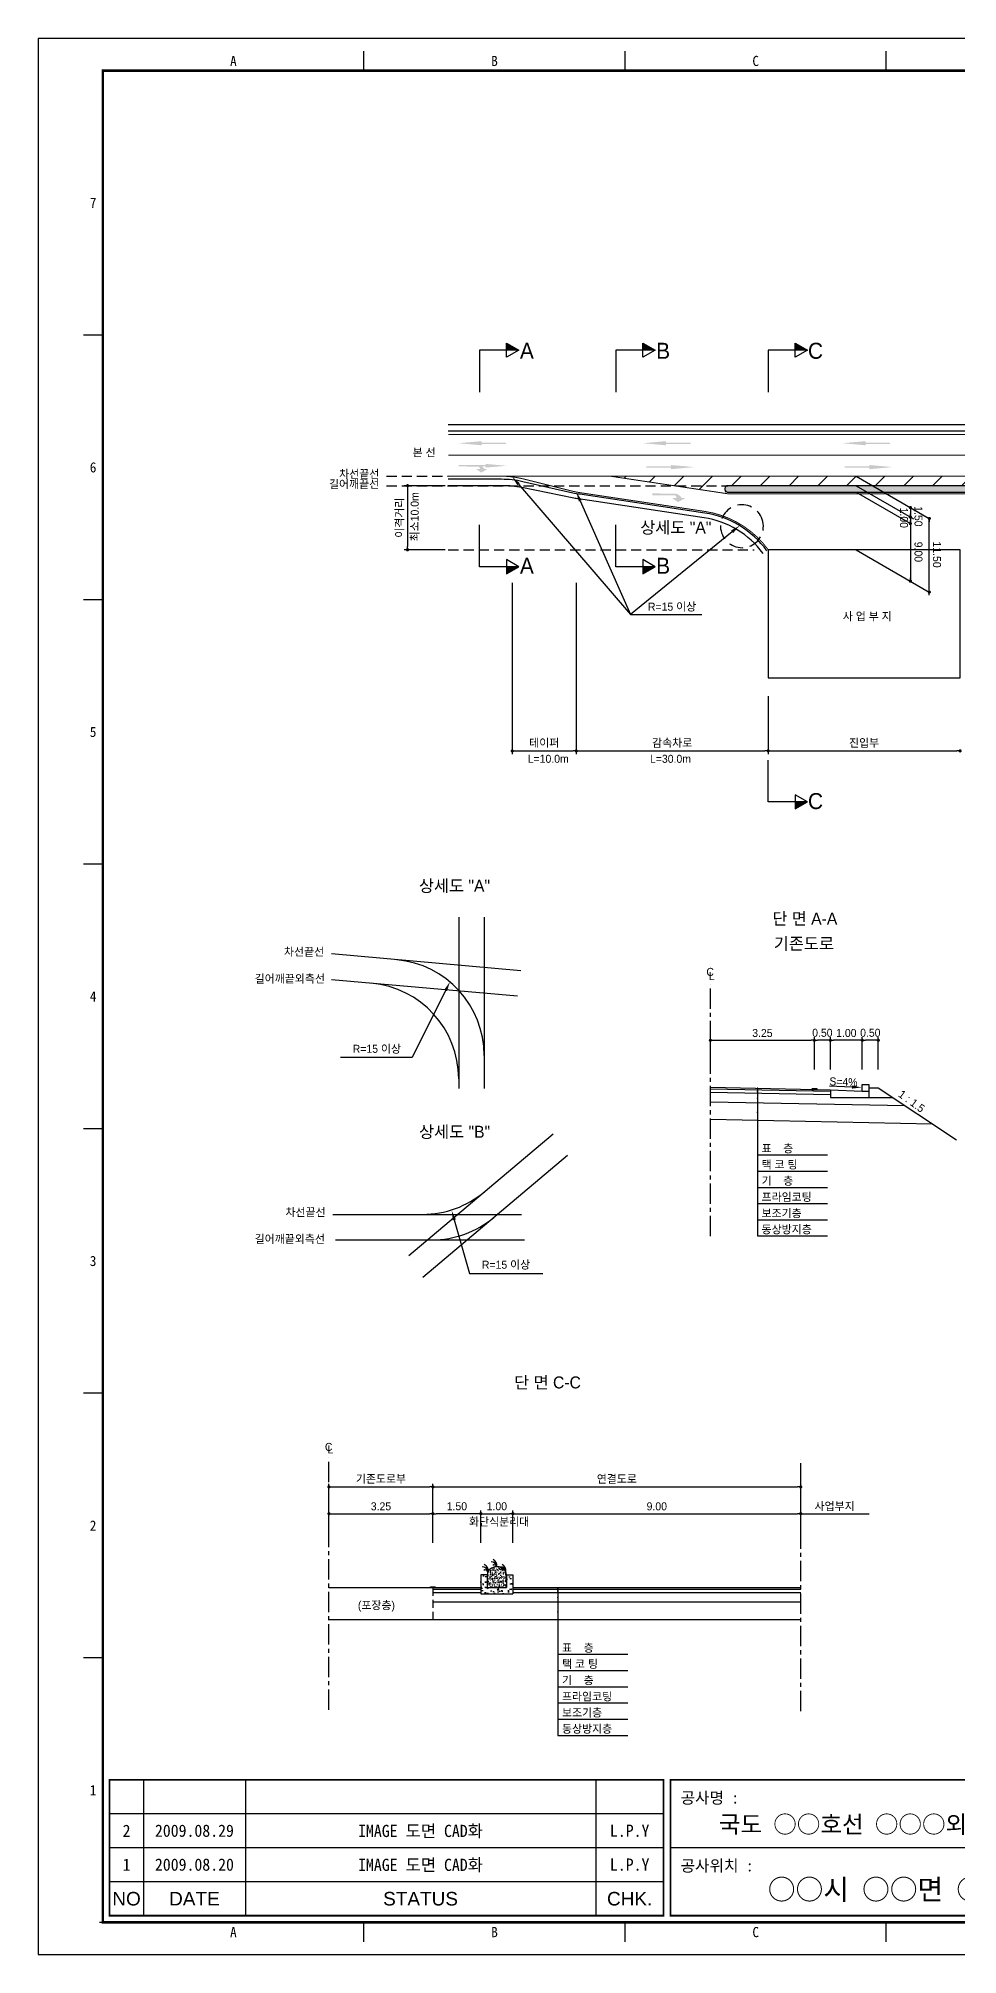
# Model space of a CAD drawing. Header units: millimetres. Extents: x 453 to 876, y -5 to 294.
# Drawn here: x 452.8 to 596.5, y -5.4 to 293.9 of the extents above; entities that cross this region are included whole.
import ezdxf
from ezdxf.enums import TextEntityAlignment as Align

# ---------------------------------------------------------------- set-up
doc = ezdxf.new("R2010")
doc.units = ezdxf.units.MM
doc.linetypes.add('CENTER', pattern=[50.8, 31.75, -6.35, 6.35, -6.35])
doc.linetypes.add('HIDDEN', pattern=[9.525, 6.35, -3.175])
for name, color, linetype in [('CC-GSTR-0004', 4, 'Continuous'), ('CM-LANE-0030', 30, 'Continuous'), ('CZ-DIMT-0002', 7, 'Continuous'), ('CZ-EXST-0002', 1, 'Continuous'), ('CZ-LIN1-0007', 7, 'Continuous'), ('CZ-LIN2-0003', 3, 'Continuous'), ('CZ-LINE-0001', 7, 'Continuous'), ('CZ-TEXT-BOX0', 7, 'Continuous'), ('TITLE', 7, 'Continuous')]:
    doc.layers.add(name, color=color, linetype=linetype)
doc.styles.add('견고딕', font='arial.ttf')
doc.styles.add('돋움', font='')
doc.styles.add('돋음체', font='')
doc.styles.get('돋움').set_extended_font_data('Dotum')
doc.styles.get('돋음체').set_extended_font_data('DotumChe')

# ---------------------------------------------------------------- blocks, each defined once
blk = doc.blocks.new('_Dot')
at = {"color": 0, "linetype": 'ByBlock', "lineweight": -2}
blk.add_line((-0.5, 0), (-1, 0), dxfattribs=at)
at = {"color": 0, "linetype": 'ByBlock', "const_width": 0.5}
blk.add_lwpolyline([(-0.25, 0, 1), (0.25, 0, 1)], format="xyb", close=True, dxfattribs=at)

msp = doc.modelspace()

# ---------------------------------------------------------------- hatches: boundary and pattern name
at = {"layer": 'CM-LANE-0030'}
h = msp.add_hatch(dxfattribs=at)
h.set_pattern_fill('ANSI31', color=256, style=0)
h.set_pattern_definition([(45, (-1531.5888, -5.2857), (-2.245064, 2.245064), [])])
h.paths.add_polyline_path([(760.92, 225.54), (542.11, 225.54), (557.46, 223.23, -0.015132), (558.55, 223.04), (560.49, 223.04, 0.001024), (560.41, 223.06, -0.857281), (560.57, 224.04), (717.55, 224.04, -0.966023), (717.58, 223.04), (717.57, 223.04), (724.81, 223.04)])
at = {"layer": 'CZ-EXST-0002'}
h = msp.add_hatch(dxfattribs=at)
h.set_pattern_fill('AR-CONC', color=256, scale=0.01, style=0)
h.set_pattern_definition([(50, (-586.1662, 3534.7512), (1.8218467, -0.15939086), [0.1905, -2.0955]), (355, (-586.1662, 3534.7512), (-0.3524283, 1.9105664), [0.1524, -1.6764]), (100.451, (-586.0144, 3534.7379), (1.469425, 1.7511669), [0.1619, -1.7809]), (46.1842, (-586.1662, 3535.2592), (2.7107904, -0.4204233), [0.28575, -3.14325]), (96.6356, (-585.9403, 3535.2241), (2.3740423, 2.4742556), [0.24285, -2.67135]), (351.184, (-586.1662, 3535.2592), (2.374046, 2.4742512), [0.2286, -2.5146]), (21, (-585.9122, 3535.1322), (1.5161488, -1.0226552), [0.1905, -2.0955]), (326, (-585.9122, 3535.1322), (0.6180203, 1.8418797), [0.1524, -1.6764]), (71.4514, (-585.7859, 3535.047), (2.1341649, 0.8192286), [0.1619, -1.7809]), (37.5, (-586.1662, 3534.7512), (0.03088603, 0.84555039), [0, -1.65608, 0, -1.7018, 0, -1.68275]), (7.5, (-586.1662, 3534.7512), (0.66819663, 1.00180575), [0, -0.97028, 0, -1.61798, 0, -0.64135]), (327.5, (-586.7326, 3534.7512), (1.35590595, -0.05728744), [0, -0.635, 0, -1.9812, 0, -2.6289]), (317.5, (-586.9866, 3534.7512), (1.4812918, 0.2542649), [0, -0.8255, 0, -1.31572, 0, -1.8669])])
h.paths.add_polyline_path([(526.95, 50.91), (526.95, 53.91), (525.95, 53.91), (525.95, 51.91), (522.95, 51.91), (522.95, 53.91), (521.95, 53.91), (521.95, 50.91)])
h = msp.add_hatch(dxfattribs=at)
h.set_pattern_fill('AR-SAND', color=256, scale=0.01, style=0)
h.set_pattern_definition([(37.5, (-586.1662, 3534.75117), (-0.016000313, 0.489413237), [0, -0.38608, 0, -0.4318, 0, -0.41275]), (7.5, (-586.1662, 3534.7512), (0.44952328, 0.7168251), [0, -0.20828, 0, -0.34798, 0, -0.13335]), (327.5, (-586.47863, 3534.75117), (0.79099237, 0.001437185), [0, -0.127, 0, -0.4572, 0, -0.5969]), (317.5, (-586.4786, 3534.7512), (0.76355645, 0.22292932), [0, -0.0635, 0, -0.29972, 0, -0.3429])])
edge = h.paths.add_edge_path()
edge.add_ellipse((524.45, 53.91), major_axis=(-1.5, 0), ratio=0.829212, start_angle=180, end_angle=360)
edge.add_line((522.95, 53.91), (522.95, 51.91))
edge.add_line((522.95, 51.91), (525.95, 51.91))
edge.add_line((525.95, 51.91), (525.95, 53.91))
at = {"layer": 'CZ-LIN1-0007'}
for points in [[(522.07, 231), (522.07, 230.78), (525.89, 230.78), (525.89, 230.57), (522.07, 230.57), (522.07, 230.35), (518.42, 230.68)], [(550.91, 231), (550.91, 230.78), (554.74, 230.78), (554.74, 230.57), (550.91, 230.57), (550.91, 230.35), (547.26, 230.68)], [(582.09, 231), (582.09, 230.78), (585.92, 230.78), (585.92, 230.57), (582.09, 230.57), (582.09, 230.35), (578.44, 230.68)], [(521.58, 227.27, -0.267976), (522.49, 226.67), (523.04, 226.67), (522.01, 226.09), (521.18, 226.66), (521.79, 226.66, 0.504994), (521.52, 227.03), (518.46, 227.05), (518.47, 227.29)], [(522.71, 227.44), (522.71, 227.25), (519.28, 227.25), (519.28, 227.06), (522.71, 227.06), (522.71, 226.87), (525.98, 227.16)], [(551.65, 227.27), (551.65, 227.05), (547.82, 227.05), (547.82, 226.84), (551.65, 226.84), (551.65, 226.62), (555.3, 226.95)], [(582.66, 227.27), (582.66, 227.05), (578.84, 227.05), (578.84, 226.84), (582.66, 226.84), (582.66, 226.62), (586.31, 226.95)], [(552.28, 222.81, -0.267976), (553.31, 222.13), (553.94, 222.13), (552.77, 221.47), (551.82, 222.12), (552.52, 222.12, 0.504994), (552.21, 222.54), (548.74, 222.56), (548.74, 222.83)], [(574.46, 129.72), (574.46, 129.85), (573.71, 129.86), (573.71, 129.74)], [(514.83, 51.91), (514.83, 52.03), (514.08, 52.03), (514.08, 51.91)]]:
    msp.add_hatch(color=256, dxfattribs=at).paths.add_polyline_path(points)
at = {"layer": 'CZ-LIN2-0003'}
h = msp.add_hatch(dxfattribs=at)
h.set_pattern_fill('CROSS', color=256, scale=0.075, style=0)
h.set_pattern_definition([(0, (-1531.58877, -5.28567), (0.47625, 0.47625), [0.238125, -0.714375]), (90, (-1531.4697, -5.40474), (-0.47625, 0.47625), [0.238125, -0.714375])])
h.paths.add_polyline_path([(717.55, 224.04), (560.57, 224.04, 0.857281), (560.41, 223.06, -0.001024), (560.49, 223.04), (717.55, 223.04, 1)])
at = {"layer": 'CZ-LINE-0001'}
for points in [[(525.98, 246.3), (525.98, 245.21), (527.89, 245.21)], [(547.28, 246.3), (547.28, 245.21), (549.18, 245.21)], [(571.1, 246.3), (571.1, 245.21), (573.01, 245.21)], [(527.89, 211.39), (525.98, 211.39), (525.98, 210.29)], [(549.18, 211.39), (547.28, 211.39), (547.28, 210.29)], [(573.01, 174.64), (571.1, 174.64), (571.1, 173.54)]]:
    msp.add_hatch(color=256, dxfattribs=at).paths.add_polyline_path(points)

# ---------------------------------------------------------------- linework, layer by layer
at = {"color": 0, "linetype": 'ByBlock', "lineweight": -2}
for p, q in [((589.09, 220.38), (589.09, 220.13)), ((589.09, 219.38), (589.09, 219.63)), ((589.09, 218.88), (589.09, 218.63)), ((589.09, 218.38), (589.09, 218.63)), ((592.05, 218.67), (592.05, 218.42)), ((589.09, 209.38), (589.09, 209.63)), ((592.05, 207.67), (592.05, 207.92)), ((572.2, 63.45), (572.45, 63.45))]:
    msp.add_line(p, q, dxfattribs=at)
at = {"color": 0, "linetype": 'ByBlock', "const_width": 0.25}
for points in [[(589.09, 220.51, 1), (589.09, 220.76, 1)], [(589.09, 219.26, 1), (589.09, 219.01, 1)], [(589.09, 219.01, 1), (589.09, 219.26, 1)], [(592.05, 218.8, 1), (592.05, 219.05, 1)], [(589.09, 218.26, 1), (589.09, 218.01, 1)], [(589.09, 209.26, 1), (589.09, 209.01, 1)], [(592.05, 207.55, 1), (592.05, 207.3, 1)], [(572.08, 63.45, 1), (571.83, 63.45, 1)]]:
    msp.add_lwpolyline(points, format="xyb", close=True, dxfattribs=at)
at = {"layer": 'CC-GSTR-0004'}
for p, q in [((576.58, 129.68), (581.58, 129.48)), ((576.58, 129.68), (576.58, 128.48)), ((581.58, 130.48), (582.58, 130.48)), ((581.58, 129.48), (581.58, 130.48)), ((581.58, 129.48), (582.58, 129.48)), ((582.58, 130.48), (582.58, 128.48)), ((576.58, 128.48), (582.58, 128.48))]:
    msp.add_line(p, q, dxfattribs=at)
for points in [[(801.86, 233.54), (516.86, 233.54)], [(801.86, 232.54), (516.86, 232.54)]]:
    msp.add_lwpolyline(points, dxfattribs=at)
for points in [[(566.66, 213.89, 0.200301), (556.94, 219.77), (537.4, 222.7), (537.4, 222.7, -0.018175), (536.33, 222.9), (536.33, 222.9), (528.49, 224.67), (528.49, 224.67, 0.055452), (525.19, 225.04), (525.19, 225.04), (516.86, 225.04)], [(566.06, 213.45, 0.200301), (556.83, 219.03), (537.23, 221.97, -0.012396), (536.5, 222.1), (528.33, 223.74, 0.049659), (525.37, 224.04), (516.86, 224.04)]]:
    msp.add_lwpolyline(points, format="xyb", dxfattribs=at)
at = {"layer": 'CM-LANE-0030', "const_width": 0.15}
msp.add_lwpolyline([(801.86, 228.79), (516.86, 228.79)], dxfattribs=at)
msp.add_lwpolyline([(717.57, 222.79), (560.49, 222.79, -0.06063), (560.49, 222.79), (542.11, 225.54), (760.92, 225.54)], format="xyb", close=True, dxfattribs=at)
at = {"layer": 'CZ-EXST-0002'}
for p, q in [((518.48, 156.63), (518.48, 129.85)), ((522.46, 156.63), (522.46, 129.85)), ((528.18, 148.26), (498.59, 150.89)), ((527.69, 144.29), (498.59, 146.87)), ((510.69, 103.78), (533.24, 122.77)), ((512.9, 100.41), (535.5, 119.44)), ((498.81, 110.21), (528.29, 110.21)), ((499.23, 106.21), (528.77, 106.21)), ((498.2, 51.91), (514.45, 51.91)), ((498.2, 46.91), (514.45, 46.91))]:
    msp.add_line(p, q, dxfattribs=at)
at = {"layer": 'CZ-LIN1-0007'}
for p, q in [((573.71, 129.86), (574.46, 129.85)), ((573.71, 129.74), (574.46, 129.72)), ((574.46, 129.85), (574.46, 129.72)), ((514.08, 52.03), (514.83, 52.03)), ((514.08, 51.91), (514.08, 52.03)), ((514.83, 51.91), (514.08, 51.91)), ((514.83, 52.03), (514.83, 51.91))]:
    msp.add_line(p, q, dxfattribs=at)
at = {"layer": 'CZ-LIN1-0007', "const_width": 0.15}
msp.add_lwpolyline([(801.86, 232.04), (516.86, 232.04)], dxfattribs=at)
msp.add_lwpolyline([(566.86, 214.04, 0.200301), (556.98, 220.02), (537.58, 222.93), (537.58, 222.93, -0.024027), (536.16, 223.21), (536.16, 223.21), (528.65, 225.09), (528.65, 225.09, 0.061321), (525.02, 225.54), (525.02, 225.54), (516.86, 225.54)], format="xyb", dxfattribs=at)
at = {"layer": 'CZ-LIN1-0007', "linetype": 'HIDDEN', "const_width": 0.15}
msp.add_lwpolyline([(525.02, 225.54), (542.11, 225.54)], dxfattribs=at)
at = {"layer": 'CZ-LIN2-0003'}
for p, q in [((557.83, 130.06), (576.58, 129.68)), ((557.83, 129.81), (576.58, 129.43)), ((557.83, 129.31), (576.58, 128.93)), ((582.58, 129.98), (584.08, 129.98)), ((584.08, 129.98), (596.28, 121.85)), ((557.83, 127.81), (588.26, 127.2)), ((582.58, 128.48), (586.33, 128.48)), ((557.83, 125.06), (592.51, 124.36)), ((521.95, 53.91), (521.95, 50.91)), ((522.95, 53.91), (521.95, 53.91)), ((522.95, 53.91), (522.95, 51.91)), ((525.95, 53.91), (526.95, 53.91)), ((525.95, 53.91), (525.95, 51.91)), ((526.95, 53.91), (526.95, 50.91)), ((514.45, 51.91), (521.95, 51.91)), ((514.45, 51.66), (521.95, 51.66)), ((514.45, 51.16), (521.95, 51.16)), ((521.95, 50.91), (526.95, 50.91)), ((522.95, 51.91), (525.95, 51.91)), ((526.95, 51.91), (571.95, 51.91)), ((526.95, 51.66), (571.95, 51.66)), ((526.95, 51.16), (571.95, 51.16)), ((514.45, 49.66), (571.95, 49.66)), ((514.45, 46.91), (571.95, 46.91))]:
    msp.add_line(p, q, dxfattribs=at)
msp.add_lwpolyline([(717.57, 223.04), (717.58, 223.04, 0.966023), (717.55, 224.04), (560.57, 224.04, 0.857281), (560.41, 223.06, -0.001024), (560.49, 223.04)], format="xyb", close=True, dxfattribs=at)
msp.add_lwpolyline([(596.86, 214.04), (566.86, 214.04), (566.86, 194.04), (596.86, 194.04)], close=True, dxfattribs=at)
for centre, radius, start, end in [((507.46, 135.04), 15, 0, 84.9204), ((503.48, 131.38), 15, 0, 84.9204), ((512.84, 125.21), 15, 270, 310.097), ((514.3, 121.21), 15, 270, 310.097), ((522.19, 54.24), 0.88, 7.8639, 92.7752), ((522.64, 54.22), 0.44, 19.771, 124.0366), ((522.08, 54.59), 1, 347.1802, 67.3267), ((523.58, 55.03), 0.88, 7.8639, 92.7752), ((524.04, 55), 0.44, 19.771, 124.0366), ((523.47, 55.37), 1, 347.1802, 67.3267), ((524.97, 54.24), 0.88, 7.8639, 92.7752), ((525.43, 54.22), 0.44, 19.771, 124.0366), ((524.87, 54.59), 1, 347.1802, 67.3267)]:
    msp.add_arc(centre, radius, start, end, dxfattribs=at)
msp.add_ellipse((524.45, 53.91), major_axis=(-1.5, 0), ratio=0.829212, start_param=3.141593, end_param=6.283185, dxfattribs=at)
at = {"layer": 'CZ-LINE-0001'}
for p, q in [((525.98, 244.11), (525.98, 246.3)), ((525.98, 246.3), (527.89, 245.21)), ((547.28, 244.11), (547.28, 246.3)), ((547.28, 246.3), (549.18, 245.21)), ((571.1, 244.11), (571.1, 246.3)), ((571.1, 246.3), (573.01, 245.21)), ((527.89, 245.21), (521.74, 245.21)), ((521.74, 245.21), (521.74, 238.66)), ((527.89, 245.21), (525.98, 244.11)), ((549.18, 245.21), (543.04, 245.21)), ((543.04, 245.21), (543.04, 238.66)), ((549.18, 245.21), (547.28, 244.11)), ((573.01, 245.21), (566.86, 245.21)), ((566.86, 245.21), (566.86, 238.66)), ((573.01, 245.21), (571.1, 244.11)), ((580.6, 225.54), (592.05, 218.92)), ((516.36, 224.04), (509.98, 224.04)), ((510.48, 223.54), (510.48, 214.54)), ((580.6, 224.04), (589.59, 218.84)), ((580.6, 224.04), (589.59, 218.84)), ((580.6, 223.04), (589.09, 218.13)), ((589.09, 220.13), (589.09, 209.13)), ((592.05, 206.93), (592.05, 218.92)), ((521.74, 211.39), (521.74, 217.93)), ((543.04, 211.39), (543.04, 217.93)), ((516.36, 214.04), (509.98, 214.04)), ((580.6, 214.04), (592.05, 207.42)), ((527.89, 211.39), (521.74, 211.39)), ((527.89, 211.39), (525.98, 212.49)), ((525.98, 212.49), (525.98, 210.29)), ((525.98, 210.29), (527.89, 211.39)), ((549.18, 211.39), (543.04, 211.39)), ((549.18, 211.39), (547.28, 212.49)), ((547.28, 212.49), (547.28, 210.29)), ((547.28, 210.29), (549.18, 211.39)), ((526.86, 208.88), (526.86, 182.11)), ((536.86, 208.88), (536.86, 182.11)), ((536.86, 208.88), (536.86, 182.11)), ((545.34, 203.93), (556.47, 203.93)), ((566.86, 191.16), (566.86, 182.11)), ((566.86, 191.16), (566.86, 182.11)), ((527.36, 182.61), (536.36, 182.61)), ((537.36, 182.61), (566.36, 182.61)), ((566.86, 174.64), (566.86, 181.18)), ((567.36, 182.61), (596.36, 182.61)), ((573.01, 174.64), (566.86, 174.64)), ((573.01, 174.64), (571.1, 175.74)), ((571.1, 175.74), (571.1, 173.54)), ((571.1, 173.54), (573.01, 174.64)), ((557.83, 132.85), (557.83, 137.9)), ((574.08, 132.85), (574.08, 137.9)), ((574.08, 132.85), (574.08, 137.9)), ((576.58, 132.85), (576.58, 137.9)), ((576.58, 132.85), (576.58, 137.9)), ((581.58, 132.85), (581.58, 137.9)), ((581.58, 135.29), (581.58, 137.9)), ((584.08, 132.85), (584.08, 137.9)), ((558.33, 137.4), (573.58, 137.4)), ((576.08, 137.4), (574.58, 137.4)), ((581.08, 137.4), (577.08, 137.4)), ((583.58, 137.4), (582.08, 137.4)), ((565.18, 129.92), (565.18, 106.84)), ((565.18, 119.49), (576.12, 119.49)), ((565.18, 116.96), (576.12, 116.96)), ((565.18, 114.43), (576.12, 114.43)), ((565.18, 111.9), (576.12, 111.9)), ((565.18, 109.37), (576.12, 109.37)), ((565.18, 106.84), (576.12, 106.84)), ((498.2, 63.95), (498.2, 68.13)), ((498.7, 67.63), (513.95, 67.63)), ((514.45, 63.95), (514.45, 68.13)), ((514.45, 63.95), (514.45, 68.13)), ((514.95, 67.63), (571.45, 67.63)), ((571.95, 63.95), (571.95, 68.13)), ((498.2, 58.9), (498.2, 63.95)), ((498.7, 63.45), (513.95, 63.45)), ((514.45, 58.9), (514.45, 63.95)), ((514.45, 58.9), (514.45, 63.95)), ((521.45, 63.45), (514.95, 63.45)), ((521.95, 58.9), (521.95, 63.95)), ((521.95, 58.9), (521.95, 63.95)), ((522.45, 63.45), (526.45, 63.45)), ((526.95, 58.9), (526.95, 63.95)), ((526.95, 58.9), (526.95, 63.95)), ((527.45, 63.45), (571.45, 63.45)), ((571.95, 58.9), (571.95, 63.95)), ((571.95, 58.9), (571.95, 63.95)), ((572.45, 63.45), (582.67, 63.45)), ((533.98, 51.91), (533.98, 28.82)), ((533.98, 41.48), (544.92, 41.48)), ((533.98, 38.95), (544.92, 38.95)), ((533.98, 36.42), (544.92, 36.42)), ((533.98, 33.89), (544.92, 33.89)), ((533.98, 31.35), (544.92, 31.35)), ((533.98, 28.82), (544.92, 28.82))]:
    msp.add_line(p, q, dxfattribs=at)
at = {"layer": 'CZ-LINE-0001', "linetype": 'HIDDEN', "ltscale": 0.25}
for p, q in [((507.2, 225.54), (516.86, 225.54)), ((507.2, 224.04), (560.57, 224.04)), ((516.86, 214.04), (564.66, 214.04))]:
    msp.add_line(p, q, dxfattribs=at)
at = {"layer": 'CZ-LINE-0001', "linetype": 'HIDDEN', "ltscale": 0.35}
msp.add_line((566.08, 218.11), (566.08, 218.11), dxfattribs=at)
at = {"layer": 'CZ-LINE-0001', "linetype": 'CENTER', "ltscale": 0.1}
for p, q in [((557.83, 106.78), (557.83, 146.16)), ((498.2, 32.83), (498.2, 72.21)), ((571.95, 32.58), (571.95, 71.96))]:
    msp.add_line(p, q, dxfattribs=at)
at = {"layer": 'CZ-LINE-0001', "linetype": 'HIDDEN', "ltscale": 0.2}
msp.add_line((514.45, 51.91), (514.45, 46.91), dxfattribs=at)
at = {"layer": 'CZ-LINE-0001'}
for points in [[(527.83, 224.29), (545.34, 203.93)], [(537.47, 221.68), (545.34, 203.93)], [(561.23, 216.85), (545.34, 203.93)], [(516.44, 145.19), (511.21, 134.72), (499.98, 134.72)], [(579.95, 130.1), (576.45, 130.24)], [(517.8, 109.34), (520.17, 100.98), (531.66, 100.98)]]:
    msp.add_lwpolyline(points, dxfattribs=at)
at = {"layer": 'CZ-LINE-0001', "linetype": 'HIDDEN', "ltscale": 0.35}
msp.add_arc((562.76, 217.71), 3.35, 6.7667, 6.749, dxfattribs=at)
at = {"layer": 'CZ-LINE-0001'}
for centre, start, end in [((565.18, 129.86), 0, 180), ((565.18, 129.86), 0, 180), ((565.18, 129.86), 180, 0), ((565.18, 129.86), 180, 0), ((565.18, 129.66), 0, 180), ((565.18, 129.66), 0, 180), ((565.18, 129.66), 180, 0), ((565.18, 129.66), 180, 0), ((565.18, 129.42), 0, 180), ((565.18, 129.42), 0, 180), ((565.18, 129.42), 180, 0), ((565.18, 129.42), 180, 0), ((565.18, 129.17), 0, 180), ((565.18, 129.17), 0, 180), ((565.18, 129.17), 180, 0), ((565.18, 129.17), 180, 0)]:
    msp.add_arc(centre, 0.0625, start, end, dxfattribs=at)
at = {"layer": 'CZ-LINE-0001', "linetype": 'ByBlock'}
for centre, start, end in [((565.18, 128.37), 0, 180), ((565.18, 128.37), 0, 180), ((565.18, 128.37), 180, 0), ((565.18, 128.37), 180, 0), ((565.18, 126.14), 0, 180), ((565.18, 126.14), 0, 180), ((565.18, 126.14), 180, 0), ((565.18, 126.14), 180, 0), ((533.98, 51.84), 0, 180), ((533.98, 51.84), 0, 180), ((533.98, 51.84), 180, 0), ((533.98, 51.84), 180, 0), ((533.98, 51.64), 0, 180), ((533.98, 51.64), 0, 180), ((533.98, 51.64), 180, 0), ((533.98, 51.64), 180, 0), ((533.98, 51.41), 0, 180), ((533.98, 51.41), 0, 180), ((533.98, 51.41), 180, 0), ((533.98, 51.41), 180, 0), ((533.98, 51.16), 0, 180), ((533.98, 51.16), 0, 180), ((533.98, 51.16), 180, 0), ((533.98, 51.16), 180, 0), ((533.98, 50.36), 0, 180), ((533.98, 50.36), 0, 180), ((533.98, 50.36), 180, 0), ((533.98, 50.36), 180, 0), ((533.98, 48.12), 0, 180), ((533.98, 48.12), 0, 180), ((533.98, 48.12), 180, 0), ((533.98, 48.12), 180, 0)]:
    msp.add_arc(centre, 0.0625, start, end, dxfattribs=at)
at = {"layer": 'CZ-LINE-0001'}
for points in [[(527.64, 224.12), (526.85, 225.42), (528.02, 224.45)], [(537.25, 221.58), (536.87, 223.05), (537.7, 221.78)], [(561.07, 217.05), (562.4, 217.8), (561.39, 216.66)], [(516.22, 145.3), (517.11, 146.53), (516.66, 145.07)], [(579.96, 130.35), (581.45, 130.04), (579.94, 129.85)], [(517.56, 109.27), (517.39, 110.78), (518.04, 109.41)]]:
    msp.add_solid(points, dxfattribs=at)
at = {"layer": 'TITLE', "color": 7, "linetype": 'Continuous'}
for p, q in [((503.67, 288.89), (503.67, 291.91)), ((544.49, 288.89), (544.49, 291.91)), ((585.32, 288.89), (585.32, 291.91)), ((462.85, 247.56), (459.82, 247.56)), ((462.85, 206.23), (459.82, 206.23)), ((462.85, 164.9), (459.82, 164.9)), ((462.85, 123.58), (459.82, 123.58)), ((462.85, 82.25), (459.82, 82.25)), ((462.85, 40.92), (459.82, 40.92)), ((503.67, -3.43), (503.67, -0.41)), ((544.49, -3.43), (544.49, -0.41)), ((585.32, -3.43), (585.32, -0.41))]:
    msp.add_line(p, q, dxfattribs=at)
at = {"layer": 'TITLE', "ltscale": 150}
for p, q in [((469.21, 21.87), (469.21, 0.65)), ((485.13, 21.87), (485.13, 0.65)), ((539.91, 21.87), (539.91, 0.65)), ((550.52, 16.57), (463.91, 16.57)), ((550.52, 11.26), (463.91, 11.26)), ((638.19, 11.26), (551.58, 11.26)), ((550.52, 5.96), (463.91, 5.96))]:
    msp.add_line(p, q, dxfattribs=at)
at = {"layer": 'TITLE'}
msp.add_line((871.2, -0.41), (462.34, -0.41), dxfattribs=at)
msp.add_lwpolyline([(452.77, -5.44), (876.13, -5.44), (876.13, 293.93), (452.77, 293.93)], close=True, dxfattribs=at)
at = {"layer": 'TITLE', "linetype": 'Continuous', "const_width": 0.403}
msp.add_lwpolyline([(462.85, -0.41), (462.85, 288.89), (871.09, 288.89), (871.09, -0.41)], close=True, dxfattribs=at)
at = {"layer": 'TITLE', "ltscale": 150, "const_width": 0.265}
for points in [[(463.91, 21.87), (550.52, 21.87), (550.52, 0.65), (463.91, 0.65)], [(551.58, 21.87), (638.19, 21.87), (638.19, 0.65), (551.58, 0.65)]]:
    msp.add_lwpolyline(points, close=True, dxfattribs=at)

# ---------------------------------------------------------------- block references
at = {"layer": 'CZ-LINE-0001', "xscale": 0.5, "yscale": 0.5, "zscale": 0.5}
for p, rotation in [((510.48, 224.04), 90), ((510.48, 214.04), 270), ((526.86, 182.61), 180), ((536.86, 182.61), 180), ((566.86, 182.61), 180), ((557.83, 137.4), 180), ((574.08, 137.4), 180), ((576.58, 137.4), 180), ((581.58, 137.4), 180), ((498.2, 67.63), 180), ((514.45, 67.63), 180), ((498.2, 63.45), 180), ((514.45, 63.45), 180), ((521.95, 63.45), 180), ((526.95, 63.45), 180)]:
    msp.add_blockref('_Dot', p, dxfattribs=dict(at, rotation=rotation))
for p in [(536.86, 182.61), (566.86, 182.61), (596.86, 182.61), (574.08, 137.4), (576.58, 137.4), (581.58, 137.4), (584.08, 137.4), (514.45, 67.63), (571.95, 67.63), (514.45, 63.45), (521.95, 63.45), (526.95, 63.45), (571.95, 63.45)]:
    msp.add_blockref('_Dot', p, dxfattribs=at)

# ---------------------------------------------------------------- texts
at = {"layer": 'CZ-DIMT-0002', "style": '돋움'}
for s, height, p in [('A', 2.5, (529.14, 245.12)), ('B', 2.5, (550.44, 245.12)), ('C', 2.5, (574.26, 245.12)), ('본 선', 1.25, (513.08, 229.23)), ('길어깨끝선', 1.25, (502.13, 224.28)), ('차선끝선', 1.25, (502.93, 225.87)), ('상세도 "A"', 1.875, (552.42, 217.51)), ('A', 2.5, (529.14, 211.53)), ('B', 2.5, (550.44, 211.53)), ('R=15 이상', 1.25, (551.84, 205.14)), ('사 업 부 지', 1.25, (582.35, 203.63)), ('L=10.0m', 1.25, (532.48, 181.38)), ('L=30.0m', 1.25, (551.59, 181.38)), ('C', 2.5, (574.26, 174.77)), ('차선끝선', 1.25, (494.31, 151.22)), ('길어깨끝외측선', 1.25, (492.08, 147.02)), ('C', 1.25, (557.79, 148.09)), ('L', 1.25, (558.05, 147.43)), ('R=15 이상', 1.25, (505.69, 136.07)), ('차선끝선', 1.25, (494.54, 110.54)), ('길어깨끝외측선', 1.25, (492.08, 106.36)), ('R=15 이상', 1.25, (525.88, 102.34)), ('C', 1.25, (498.16, 73.88)), ('L', 1.25, (498.43, 73.48))]:
    msp.add_text(s, height=height, dxfattribs=at).set_placement(p, align=Align.MIDDLE_CENTER)
msp.add_text('최소10.0m', height=1.25, rotation=90, dxfattribs=at).set_placement((512.23, 215.34))
for s, rotation, p in [('S=4%', 357.7094, (578.63, 130.91)), ('1 : 1.5', 323.8881, (589.29, 127.87))]:
    msp.add_text(s, height=1.25, rotation=rotation, dxfattribs=at).set_placement(p, align=Align.MIDDLE_CENTER)
for s, p in [('표    층', (565.83, 119.88)), ('택 코 팅', (565.83, 117.35)), ('기    층', (565.83, 114.82)), ('프라임코팅', (565.83, 112.29)), ('보조기층', (565.83, 109.76)), ('동상방지층', (565.83, 107.23)), ('화단식분리대', (520.1, 61.58)), ('사업부지', (574.11, 63.98)), ('(포장층)', (502.72, 48.52)), ('표    층', (534.63, 41.87)), ('택 코 팅', (534.63, 39.34)), ('기    층', (534.63, 36.81)), ('프라임코팅', (534.63, 34.27)), ('보조기층', (534.63, 31.74)), ('동상방지층', (534.63, 29.21))]:
    msp.add_text(s, height=1.25, dxfattribs=at).set_placement(p)
at = {"layer": 'CZ-DIMT-0002', "char_height": 1.25, "attachment_point": 5, "rotation": 270, "style": '돋움'}
for s, insert in [('1.00', (588.08, 219.03)), ('1.50', (590.35, 219.25)), ('9.00', (590.35, 213.7)), ('11.50', (593.24, 213.28))]:
    msp.add_mtext(s, dxfattribs=dict(at, insert=insert))
at = {"layer": 'CZ-LINE-0001', "insert": (509.29, 219.04), "char_height": 1.25, "attachment_point": 5, "rotation": 90, "style": '돋움'}
msp.add_mtext('\\A1;이격거리', dxfattribs=at)
at = {"layer": 'CZ-LINE-0001', "char_height": 1.25, "attachment_point": 5, "style": '돋움'}
for s, insert in [('\\A1;테이퍼', (531.86, 183.8)), ('\\A1;감속차로', (551.86, 183.8)), ('\\A1;진입부', (581.86, 183.8)), ('\\A1;3.25', (565.96, 138.54)), ('\\A1;0.50', (575.33, 138.57)), ('\\A1;1.00', (579.08, 138.54)), ('\\A1;0.50', (582.83, 138.57)), ('\\A1;기존도로부', (506.33, 68.82)), ('\\A1;연결도로', (543.2, 68.82)), ('\\A1;3.25', (506.33, 64.59)), ('\\A1;1.50', (518.2, 64.6)), ('\\A1;1.00', (524.45, 64.6)), ('\\A1;9.00', (549.45, 64.59))]:
    msp.add_mtext(s, dxfattribs=dict(at, insert=insert))
at = {"layer": 'CZ-TEXT-BOX0', "style": '돋움'}
for s, p in [('상세도 "A"', (517.82, 161.54)), ('단 면 A-A', (572.59, 156.41)), ('기존도로', (572.45, 152.51)), ('상세도 "B"', (517.84, 123.11)), ('단 면 C-C', (532.37, 83.95))]:
    msp.add_text(s, height=1.875, dxfattribs=at).set_placement(p, align=Align.MIDDLE_CENTER)
at = {"layer": 'TITLE', "color": 3, "linetype": 'Continuous', "style": '돋음체'}
for s, p in [('A', (483.26, 290.4)), ('B', (524.08, 290.4)), ('C', (564.91, 290.4)), ('7', (461.33, 268.23)), ('6', (461.33, 226.9)), ('5', (461.33, 185.57)), ('4', (461.33, 144.25)), ('3', (461.33, 102.92)), ('2', (461.33, 61.59)), ('1', (461.33, 20.26)), ('A', (483.26, -1.92)), ('B', (524.08, -1.92)), ('C', (564.91, -1.92))]:
    msp.add_text(s, height=1.59, dxfattribs=at).set_placement(p, align=Align.MIDDLE)
at = {"layer": 'TITLE', "style": '돋음체'}
for s, p in [('공사명 : ', (553.17, 18.16)), ('공사위치 :', (553.17, 7.55))]:
    msp.add_text(s, height=1.804, dxfattribs=at).set_placement(p)
for p in [(512.52, 13.91), (512.52, 8.61)]:
    msp.add_text('IMAGE 도면 CAD화', height=1.9099, dxfattribs=at).set_placement(p, align=Align.MIDDLE)
at = {"layer": 'TITLE', "color": 7, "linetype": 'Continuous', "style": '돋음체'}
for s, height, p in [('국도 ○○호선 ○○○외 ○인 도로점용시설공사', 2.7, (597.39, 14.95)), ('○○시 ○○면 ○○리○○-○번지', 3.1832, (599.41, 4.78))]:
    msp.add_text(s, height=height, dxfattribs=at).set_placement(p, align=Align.MIDDLE)
at = {"layer": 'TITLE', "color": 1, "linetype": 'Continuous', "style": '돋음체'}
msp.add_text('2', height=1.91, dxfattribs=at).set_placement((466.56, 13.91), align=Align.MIDDLE)
at = {"layer": 'TITLE', "linetype": 'Continuous'}
for s, height, style, p in [('2009.08.29', 1.91, '돋음체', (477.17, 13.91)), ('L.P.Y', 1.91, '돋음체', (545.21, 13.91)), ('1', 1.91, '돋음체', (466.56, 8.61)), ('2009.08.20', 1.91, '돋음체', (477.17, 8.61)), ('L.P.Y', 1.91, '돋음체', (545.21, 8.61)), ('NO', 2.122, '견고딕', (466.56, 3.3)), ('DATE', 2.122, '견고딕', (477.17, 3.3)), ('STATUS', 2.122, '견고딕', (512.52, 3.3)), ('CHK.', 2.122, '견고딕', (545.21, 3.3))]:
    msp.add_text(s, height=height, dxfattribs=dict(at, style=style)).set_placement(p, align=Align.MIDDLE)

doc.saveas('drawing.dxf')
